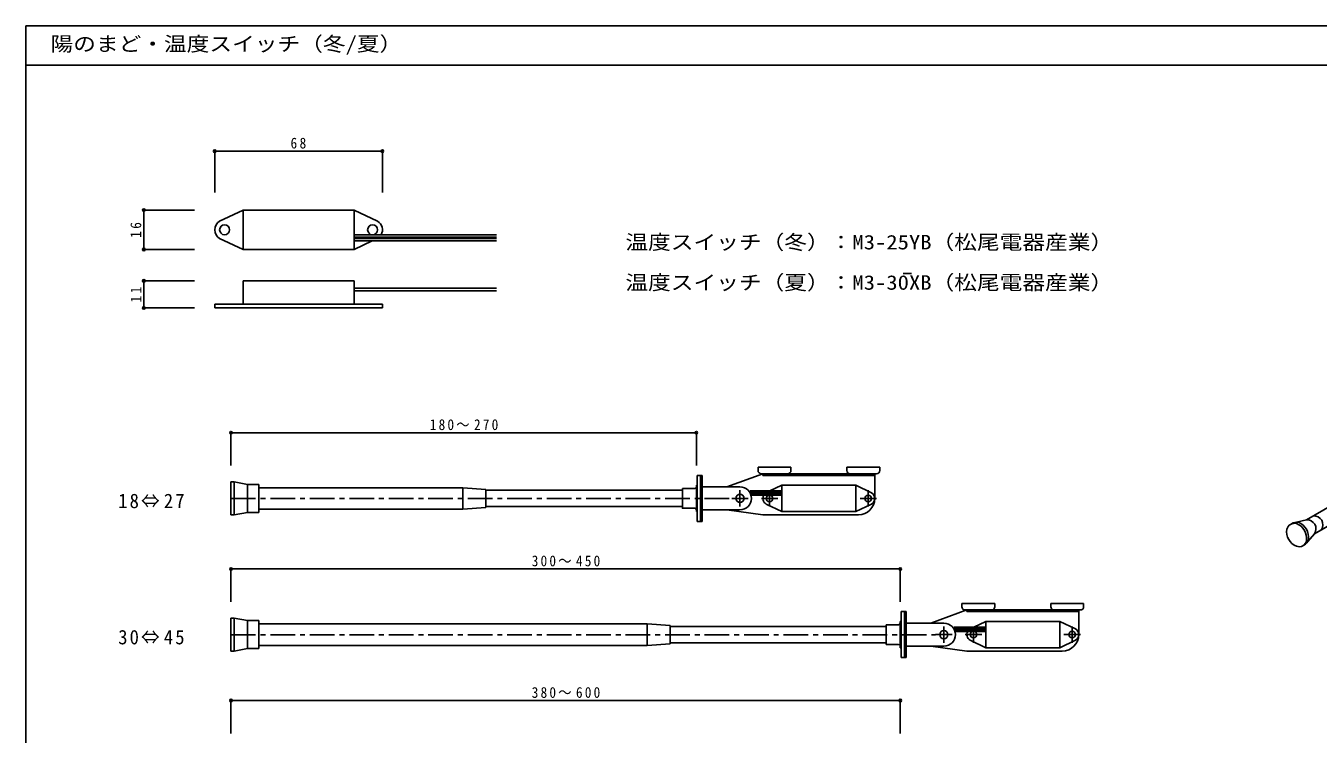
# Model space of a CAD drawing. Units: millimetres, scale not verified, with parts at other scales. Extents: x -556 to 656, y -430 to 413.
# Drawn here: x -556 to 230, y -18 to 413 of the extents above; entities that cross this region are included whole.
import ezdxf
from ezdxf.enums import TextEntityAlignment as Align

# ---------------------------------------------------------------- set-up
doc = ezdxf.new("R2010")
doc.units = ezdxf.units.MM
doc.header["$LTSCALE"] = 3
doc.header["$PDMODE"] = 32
doc.header["$PDSIZE"] = 1.5
doc.linetypes.add('CHAIN1', pattern=[8, 5, -1, 1, -1])
for name, color, linetype in [('0-0', 7, 'Continuous'), ('0-1', 5, 'Continuous'), ('1-0', 7, 'Continuous'), ('2-0', 7, 'Continuous'), ('F-0', 2, 'Continuous')]:
    doc.layers.add(name, color=color, linetype=linetype)
doc.styles.add('ＭＳ ゴシック', font='')
doc.styles.get('ＭＳ ゴシック').set_extended_font_data('MS Gothic')

msp = doc.modelspace()

# ---------------------------------------------------------------- linework, layer by layer
at = {"layer": '0-0'}
for p, q in [((-90.538, 144.726), (-110.538, 144.726)), ((-110.538, 142.726), (-110.538, 144.726)), ((-90.538, 142.726), (-90.538, 144.726)), ((-36.538, 144.726), (-56.538, 144.726)), ((-56.538, 142.726), (-56.538, 144.726)), ((-36.538, 142.726), (-36.538, 144.726)), ((-431.038, 115.726), (-431.038, 135.726)), ((-429.038, 135.726), (-431.038, 135.726)), ((-421.038, 134.226), (-429.038, 135.726)), ((-429.038, 115.726), (-429.038, 135.726)), ((-414.038, 134.226), (-421.038, 134.226)), ((-421.038, 117.226), (-421.038, 134.226)), ((-414.038, 117.226), (-414.038, 134.226)), ((-147.538, 133.726), (-148.038, 133.726)), ((-148.038, 132.726), (-148.038, 133.726)), ((-148.038, 117.726), (-148.038, 133.726)), ((-147.538, 111.726), (-147.538, 139.726)), ((-144.538, 139.726), (-145.538, 139.726)), ((-145.538, 111.726), (-145.538, 139.726)), ((-144.538, 111.726), (-144.538, 139.726)), ((-107.538, 140.726), (-129.538, 132.726)), ((-108.538, 140.726), (-92.538, 140.726)), ((-107.538, 140.726), (-107.538, 139.726)), ((-39.538, 140.726), (-107.538, 140.726)), ((-39.538, 139.726), (-107.538, 139.726)), ((-103.368, 130.226), (-96.038, 133.726)), ((-96.038, 133.726), (-96.038, 117.726)), ((-51.038, 133.726), (-96.038, 133.726)), ((-54.538, 140.726), (-38.538, 140.726)), ((-51.038, 133.726), (-51.038, 117.726)), ((-41.538, 129.191), (-51.038, 133.726)), ((-39.538, 125.726), (-39.538, 140.726)), ((-290.038, 132.226), (-414.038, 132.226)), ((-276.038, 131.226), (-290.038, 132.226)), ((-276.038, 120.126), (-276.038, 131.226)), ((-156.538, 130.726), (-276.038, 130.726)), ((-149.038, 131.726), (-156.538, 131.726)), ((-144.538, 118.726), (-144.538, 132.726)), ((-121.538, 132.726), (-144.538, 132.726)), ((-105.538, 129.191), (-105.463, 129.226)), ((-290.038, 119.126), (-414.038, 119.126)), ((-156.538, 120.726), (-276.038, 120.726)), ((-148.038, 118.726), (-148.038, 117.726)), ((-121.538, 118.726), (-144.538, 118.726)), ((-129.538, 118.726), (-107.538, 115.726)), ((-96.038, 117.726), (-105.538, 122.262)), ((-41.538, 122.262), (-51.038, 117.726)), ((-429.038, 115.726), (-431.038, 115.726)), ((-421.038, 117.226), (-429.038, 115.726)), ((-414.038, 117.226), (-421.038, 117.226)), ((-147.538, 117.726), (-148.038, 117.726)), ((-145.538, 111.726), (-147.538, 111.726)), ((-144.538, 111.726), (-145.538, 111.726)), ((-49.538, 115.726), (-107.538, 115.726)), ((-51.038, 117.726), (-96.038, 117.726)), ((-23.538, 28.872), (-23.538, 56.872)), ((-20.538, 56.872), (-21.538, 56.872)), ((-21.538, 28.872), (-21.538, 56.872)), ((-20.538, 28.872), (-20.538, 56.872)), ((16.462, 57.872), (-5.538, 49.872)), ((33.462, 61.872), (13.462, 61.872)), ((13.462, 59.872), (13.462, 61.872)), ((15.462, 57.872), (31.462, 57.872)), ((16.462, 57.872), (16.462, 56.872)), ((84.462, 57.872), (16.462, 57.872)), ((84.462, 56.872), (16.462, 56.872)), ((33.462, 59.872), (33.462, 61.872)), ((87.462, 61.872), (67.462, 61.872)), ((67.462, 59.872), (67.462, 61.872)), ((69.462, 57.872), (85.462, 57.872)), ((84.462, 42.872), (84.462, 57.872)), ((87.462, 59.872), (87.462, 61.872)), ((-431.038, 32.872), (-431.038, 52.872)), ((-429.038, 52.872), (-431.038, 52.872)), ((-421.038, 51.372), (-429.038, 52.872)), ((-429.038, 32.872), (-429.038, 52.872)), ((-414.038, 51.372), (-421.038, 51.372)), ((-421.038, 34.372), (-421.038, 51.372)), ((-414.038, 34.372), (-414.038, 51.372)), ((-178.038, 49.372), (-414.038, 49.372)), ((-164.038, 48.372), (-178.038, 49.372)), ((-164.038, 37.272), (-164.038, 48.372)), ((-32.538, 47.872), (-164.038, 47.872)), ((-25.038, 48.872), (-32.538, 48.872)), ((-23.538, 50.872), (-24.038, 50.872)), ((-24.038, 49.872), (-24.038, 50.872)), ((-24.038, 34.872), (-24.038, 50.872)), ((-20.538, 35.872), (-20.538, 49.872)), ((2.462, 49.872), (-20.538, 49.872)), ((20.632, 47.372), (27.962, 50.872)), ((27.962, 50.872), (27.962, 34.872)), ((72.962, 50.872), (27.962, 50.872)), ((72.962, 50.872), (72.962, 34.872)), ((82.462, 46.336), (72.962, 50.872)), ((18.462, 46.336), (18.537, 46.372)), ((27.962, 34.872), (18.462, 39.408)), ((82.462, 39.408), (72.962, 34.872)), ((-429.038, 32.872), (-431.038, 32.872)), ((-421.038, 34.372), (-429.038, 32.872)), ((-414.038, 34.372), (-421.038, 34.372)), ((-178.038, 36.272), (-414.038, 36.272)), ((-32.538, 37.872), (-164.038, 37.872)), ((-24.038, 35.872), (-24.038, 34.872)), ((-23.538, 34.872), (-24.038, 34.872)), ((2.462, 35.872), (-20.538, 35.872)), ((-5.538, 35.872), (16.462, 32.872)), ((74.462, 32.872), (16.462, 32.872)), ((72.962, 34.872), (27.962, 34.872)), ((-21.538, 28.872), (-23.538, 28.872)), ((-20.538, 28.872), (-21.538, 28.872))]:
    msp.add_line(p, q, dxfattribs=at)
at = {"layer": '0-0', "color": 4, "linetype": 'CHAIN1'}
for p, q in [((-121.538, 120.726), (-121.538, 130.726)), ((-103.538, 120.726), (-103.538, 130.726)), ((-43.538, 120.726), (-43.538, 130.726)), ((-431.038, 125.676), (-126.538, 125.676)), ((-116.538, 125.726), (-126.538, 125.726)), ((-98.538, 125.726), (-108.538, 125.726)), ((-38.538, 125.726), (-48.538, 125.726)), ((2.462, 37.872), (2.462, 47.872)), ((20.462, 37.872), (20.462, 47.872)), ((80.462, 37.872), (80.462, 47.872)), ((-431.038, 42.822), (-2.538, 42.822)), ((7.462, 42.872), (-2.538, 42.872)), ((25.462, 42.872), (15.462, 42.872)), ((85.462, 42.872), (75.462, 42.872))]:
    msp.add_line(p, q, dxfattribs=at)
at = {"layer": '0-0', "color": 4}
for p, q in [((-96.038, 130.226), (-115.353, 130.226)), ((-96.038, 129.226), (-115.353, 129.226)), ((-96.038, 128.726), (-115.353, 128.726)), ((-96.038, 127.726), (-115.353, 127.726)), ((27.962, 47.372), (8.647, 47.372)), ((27.962, 46.372), (8.647, 46.372)), ((27.962, 45.872), (8.647, 45.872)), ((27.962, 44.872), (8.647, 44.872))]:
    msp.add_line(p, q, dxfattribs=at)
at = {"layer": '0-0'}
for points in [[(-145.538, 111.726), (-145.538, 139.726), (-147.538, 139.726)], [(-276.038, 120.126), (-290.038, 119.126), (-290.038, 132.226)], [(-149.038, 119.726), (-156.538, 119.726), (-156.538, 131.726)], [(-21.538, 28.872), (-21.538, 56.872), (-23.538, 56.872)], [(-164.038, 37.272), (-178.038, 36.272), (-178.038, 49.372)], [(-25.038, 36.872), (-32.538, 36.872), (-32.538, 48.872)]]:
    msp.add_lwpolyline(points, dxfattribs=at)
for centre, radius in [((-121.538, 125.726), 2.5), ((-103.538, 125.726), 2), ((-43.538, 125.726), 2), ((2.462, 42.872), 2.5), ((20.462, 42.872), 2), ((80.462, 42.872), 2)]:
    msp.add_circle(centre, radius, dxfattribs=at)
for centre, radius, start, end in [((-108.538, 142.726), 2, 180, 270), ((-92.538, 142.726), 2, 270, 0), ((-54.538, 142.726), 2, 180, 270), ((-38.538, 142.726), 2, 270, 0), ((-149.038, 132.726), 1, 270, 0), ((-121.538, 125.726), 7, 270, 90), ((-103.538, 125.726), 4, 150, 240), ((-103.538, 125.726), 4, 120, 131.40962), ((-43.538, 125.726), 4, 300, 60), ((-149.038, 118.726), 1, 0, 90), ((-49.538, 125.726), 10, 270, 0), ((15.462, 59.872), 2, 180, 270), ((31.462, 59.872), 2, 270, 0), ((69.462, 59.872), 2, 180, 270), ((85.462, 59.872), 2, 270, 0), ((-25.038, 49.872), 1, 270, 0), ((2.462, 42.872), 7, 270, 90), ((20.462, 42.872), 4, 150, 240), ((20.462, 42.872), 4, 120, 131.40962), ((74.462, 42.872), 10, 270, 0), ((80.462, 42.872), 4, 300, 60), ((-25.038, 35.872), 1, 0, 90)]:
    msp.add_arc(centre, radius, start, end, dxfattribs=at)
at = {"layer": '0-1', "color": 4}
for p, q in [((-431.038, 165.676), (-148.038, 165.676)), ((-431.038, 165.676), (-431.038, 145.676)), ((-148.038, 165.676), (-148.038, 145.676)), ((-431.038, 82.822), (-24.038, 82.822)), ((-431.038, 82.822), (-431.038, 62.822)), ((-24.038, 82.822), (-24.038, 62.822)), ((-431.038, 2.822), (-24.038, 2.822)), ((-431.038, 2.822), (-431.038, -17.178)), ((-24.038, 2.822), (-24.038, -17.178))]:
    msp.add_line(p, q, dxfattribs=at)
at = {"layer": '0-1'}
for p in [(-431.038, 165.676), (-148.038, 165.676), (-431.038, 82.822), (-24.038, 82.822), (-431.038, 2.822), (-24.038, 2.822)]:
    msp.add_point(p, dxfattribs=at)
at = {"layer": '1-0'}
for p, q in [((353.126, 187.888), (222.926, 112.717)), ((358.042, 179.353), (227.842, 104.182)), ((222.926, 112.717), (216.926, 111.286)), ((227.842, 104.182), (223.778, 99.599))]:
    msp.add_line(p, q, dxfattribs=at)
for centre, radius, start, end in [((215.858, 105.405), 5.19, 78.12826, 161.87174), ((217.058, 106.098), 5.19, 78.12826, 127.67149), ((213.088, 101.34), 9.916, 352.76746, 67.23254), ((214.288, 102.033), 9.916, 352.76746, 67.23254), ((223.212, 107.198), 5.526, 326.91081, 92.97083), ((227.412, 109.623), 5.526, 326.91081, 92.97083), ((220.559, 105.653), 9.73, 171.92681, 248.07319), ((218.557, 100.73), 4.415, 248.31552, 351.68448), ((219.757, 101.423), 4.415, 290.97173, 351.68448)]:
    msp.add_arc(centre, radius, start, end, dxfattribs=at)
at = {"layer": '2-0', "color": 4}
for p, q in [((-440.945, 336.904), (-338.945, 336.904)), ((-440.945, 336.904), (-440.945, 311.742)), ((-338.945, 336.904), (-338.945, 311.742)), ((-484.013, 301.066), (-484.013, 277.066)), ((-484.013, 301.066), (-453.238, 301.066)), ((-484.013, 277.066), (-453.238, 277.066)), ((-22.226, 262.525), (-17.287, 262.525)), ((-484.013, 258.009), (-484.013, 241.509)), ((-484.013, 258.009), (-453.238, 258.009)), ((-484.013, 241.509), (-453.238, 241.509))]:
    msp.add_line(p, q, dxfattribs=at)
at = {"layer": '2-0'}
for p, q in [((-437.945, 294.262), (-423.695, 301.066)), ((-423.695, 277.066), (-423.695, 301.066)), ((-423.695, 301.066), (-356.195, 301.066)), ((-356.195, 277.066), (-356.195, 301.066)), ((-356.195, 301.066), (-341.945, 294.262)), ((-437.945, 283.87), (-423.695, 277.066)), ((-356.195, 286.066), (-269.592, 286.066)), ((-356.195, 284.566), (-269.592, 284.566)), ((-356.195, 283.816), (-269.592, 283.816)), ((-341.945, 283.87), (-342.058, 283.816)), ((-423.695, 277.066), (-356.195, 277.066)), ((-356.195, 282.316), (-269.592, 282.316)), ((-345.199, 282.316), (-356.195, 277.066)), ((-423.695, 258.009), (-423.695, 243.759)), ((-356.195, 253.509), (-269.592, 253.509)), ((-356.195, 252.009), (-269.592, 252.009)), ((-440.945, 243.759), (-440.945, 241.509)), ((-440.945, 241.509), (-338.945, 241.509))]:
    msp.add_line(p, q, dxfattribs=at)
for points in [[(-423.695, 258.009), (-356.195, 258.009), (-356.195, 243.759)], [(-440.945, 243.759), (-338.945, 243.759), (-338.945, 241.509)]]:
    msp.add_lwpolyline(points, dxfattribs=at)
for centre in [(-434.945, 289.066), (-344.945, 289.066)]:
    msp.add_circle(centre, 3, dxfattribs=at)
for centre, start, end in [((-434.945, 289.066), 120, 240), ((-344.945, 289.066), 330, 60), ((-344.945, 289.066), 300, 311.40962)]:
    msp.add_arc(centre, 6, start, end, dxfattribs=at)
at = {"layer": '2-0', "color": 5}
for p in [(-440.945, 336.904), (-338.945, 336.904), (-484.013, 301.066), (-484.013, 277.066), (-484.013, 258.009), (-484.013, 241.509)]:
    msp.add_point(p, dxfattribs=at)
at = {"layer": 'F-0', "color": 5}
msp.add_line((-555.778, 389.095), (656.222, 389.095), dxfattribs=at)
msp.add_lwpolyline([(-555.778, -429.905), (-555.778, 413.095), (656.222, 413.095)], dxfattribs=at)

# ---------------------------------------------------------------- texts
at = {"layer": '0-0', "char_height": 8.798, "attachment_point": 7, "style": 'ＭＳ ゴシック'}
for s, insert in [('\\T1.22;\\W0.95;18⇔27', (-499.641, 119.676)), ('\\T1.22;\\W0.95;30⇔45', (-499.641, 36.822))]:
    msp.add_mtext(s, dxfattribs=dict(at, insert=insert))
at = {"layer": '0-1', "color": 7, "char_height": 6.598, "attachment_point": 7, "style": 'ＭＳ ゴシック'}
for s, insert in [('\\T1.33;\\W0.9;180～270', (-310.163, 167.176)), ('\\T1.33;\\W0.9;300～450', (-248.163, 84.322)), ('\\T1.33;\\W0.9;380～600', (-248.163, 4.322))]:
    msp.add_mtext(s, dxfattribs=dict(at, insert=insert))
at = {"layer": '2-0', "style": 'ＭＳ ゴシック', "width": 1.15}
for s, p in [('温度スイッチ（冬）：M3-25YB（松尾電器産業）', (-191.197, 274.508)), ('温度スイッチ（夏）：M3-30XB（松尾電器産業）', (-191.197, 249.973))]:
    msp.add_text(s, height=8.798, dxfattribs=at).set_placement(p, align=Align.BOTTOM_LEFT)
at = {"layer": '2-0', "insert": (-394.82, 338.404), "char_height": 6.598, "attachment_point": 7, "style": 'ＭＳ ゴシック'}
msp.add_mtext('\\T1.36;\\W0.9;68', dxfattribs=at)
at = {"layer": '2-0', "char_height": 6.598, "attachment_point": 7, "rotation": 90, "style": 'ＭＳ ゴシック'}
for s, insert in [('\\T1.36;\\W0.9;16', (-485.513, 284.191)), ('\\T1.36;\\W0.9;11', (-485.513, 244.884))]:
    msp.add_mtext(s, dxfattribs=dict(at, insert=insert))
at = {"layer": 'F-0', "color": 7, "style": 'ＭＳ ゴシック', "width": 1.15}
msp.add_text('陽のまど・温度スイッチ（冬/夏）', height=8.798, dxfattribs=at).set_placement((-540.778, 395.095), align=Align.BOTTOM_LEFT)

doc.saveas('drawing.dxf')
